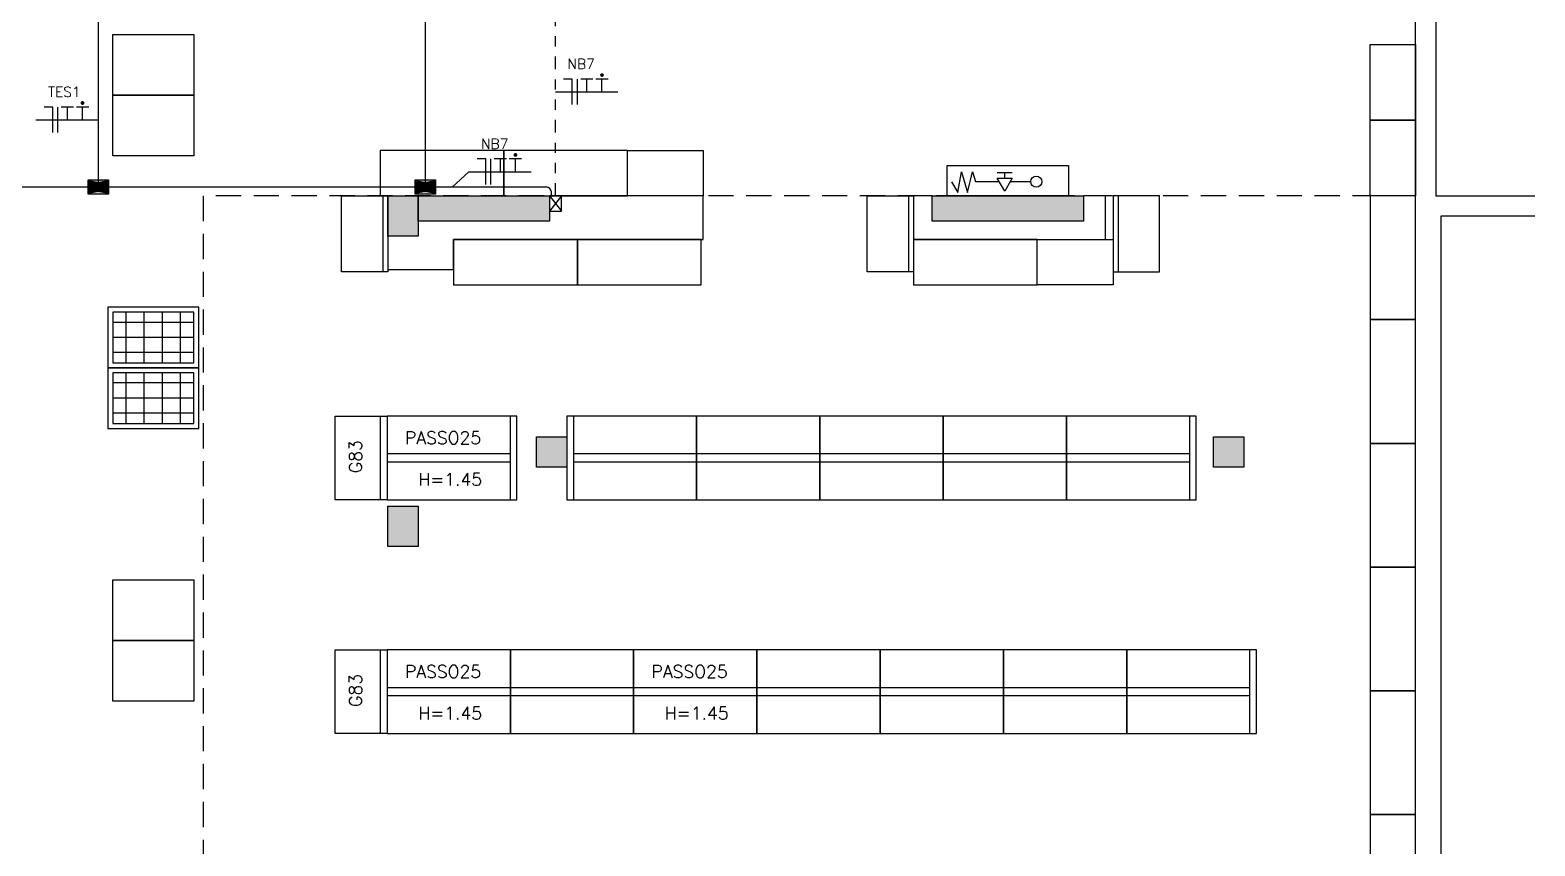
# Model space of a CAD drawing. Header units: metres. Extents: x -367 to 368, y -238 to 223.
# Drawn here: x 252.79 to 267.68, y 193.85 to 201.93 of the extents above; entities that cross this region are included whole.
import ezdxf
from ezdxf.enums import TextEntityAlignment as Align

# ---------------------------------------------------------------- set-up
doc = ezdxf.new("R2010")
doc.units = ezdxf.units.M
doc.linetypes.add('DIVIDE', pattern=[31.75, 12.7, -6.35, 0, -6.35, 0, -6.35])
doc.linetypes.add('LA_BAU_BASES GERAIS_R00$0$LA_BAU_FACHADAS_R01$0$DASHED2', pattern=[0.375, 0.25, -0.125])
for name, color, linetype in [('ELE-INDICAÇÕES', 10, 'Continuous'), ('ELE-INSTALAÇÕES', 160, 'Continuous'), ('ELE-VARIADOS', 10, 'Continuous'), ('ELETRICA', 160, 'Continuous'), ('LA_BAU_BASES GERAIS_R00$0$base', 253, 'Continuous')]:
    doc.layers.add(name, color=color, linetype=linetype)
doc.styles.add('LA_BAU_BASES GERAIS_R00$0$LA_BAU_MERC_R01$0$R40-125-RS', font='romans.shx', dxfattribs={"height": 0.1248})
doc.styles.add('LA_BAU_BASES GERAIS_R00$0$LA_BAU_MERC_R01$0$RS80', font='ROMANS', dxfattribs={"height": 0.18})
doc.styles.add('LA_BAU_BASES GERAIS_R00$0$R60-125-RS', font='romans.shx', dxfattribs={"height": 0.19})
doc.styles.add('LA_BAU_BASES GERAIS_R00$0$R80-100-RS', font='romans.shx', dxfattribs={"height": 0.203})
doc.styles.get("Standard").update_dxf_attribs({"font": 'romans.shx'})

# ---------------------------------------------------------------- blocks, each defined once
blk = doc.blocks.new('LA_BAU_BASES GERAIS_R00$0$LA_BAU_ALVENARIA TÉRREO_R01')
at = {"layer": 'LA_BAU_BASES GERAIS_R00$0$base', "linetype": 'Continuous'}
h = blk.add_hatch(color=256, dxfattribs=at)
h.dxf.hatch_style = 1
h.paths.add_polyline_path([(256.626, 200.29), (256.328, 200.29), (256.328, 199.89), (256.628, 199.89), (256.628, 200.04), (256.626, 200.04)])
h = blk.add_hatch(color=256, dxfattribs=at)
h.dxf.hatch_style = 1
h.paths.add_polyline_path([(257.926, 200.29), (256.628, 200.29), (256.628, 200.04), (257.926, 200.04)])
h = blk.add_hatch(color=256, dxfattribs=at)
h.dxf.hatch_style = 1
h.paths.add_polyline_path([(263.214, 200.29), (261.714, 200.29), (261.714, 200.04), (263.214, 200.04)])
h = blk.add_hatch(color=256, dxfattribs=at)
h.dxf.hatch_style = 1
h.paths.add_polyline_path([(258.1, 197.903), (257.8, 197.903), (257.8, 197.603), (258.1, 197.603)])
at = {"layer": 'LA_BAU_BASES GERAIS_R00$0$base'}
h = blk.add_hatch(color=256, dxfattribs=at)
h.dxf.hatch_style = 1
h.paths.add_polyline_path([(264.8, 197.903), (264.5, 197.903), (264.5, 197.603), (264.8, 197.603)])
h = blk.add_hatch(color=256, dxfattribs=at)
h.dxf.hatch_style = 1
h.paths.add_polyline_path([(256.628, 197.218), (256.328, 197.218), (256.328, 196.818), (256.628, 196.818)])
at = {"layer": 'LA_BAU_BASES GERAIS_R00$0$base', "linetype": 'Continuous'}
for p, q in [((261.969, 200.325), (262.006, 200.527)), ((262.006, 200.527), (262.065, 200.325)), ((262.065, 200.325), (262.114, 200.527)), ((262.114, 200.527), (262.145, 200.432)), ((262.357, 200.522), (262.508, 200.522)), ((262.433, 200.467), (262.433, 200.522)), ((261.907, 200.431), (261.969, 200.325)), ((262.145, 200.432), (262.378, 200.432)), ((262.488, 200.432), (262.69, 200.432))]:
    blk.add_line(p, q, dxfattribs=at)
for points in [[(267.681, 200.09), (266.75, 200.09), (266.75, 177.95), (266.41, 177.95), (266.41, 178.2), (266.5, 178.2), (266.5, 184.7), (265.4, 184.7), (265.4, 179.45), (265.15, 179.45), (265.15, 185.2), (265.4, 185.2), (265.4, 184.85), (266.5, 184.85), (266.5, 210.65)], [(266.7, 210.65), (266.7, 200.29), (267.681, 200.29)], [(256.328, 199.89), (256.328, 199.56), (256.978, 199.56), (256.978, 199.86), (259.45, 199.86), (259.45, 200.29), (257.926, 200.29)], [(261.714, 200.29), (261.53, 200.29), (261.53, 199.86), (263.43, 199.86), (263.43, 200.29), (263.214, 200.29)]]:
    blk.add_lwpolyline(points, dxfattribs=at)
for points in [[(261.864, 200.29), (261.864, 200.59), (263.064, 200.59), (263.064, 200.29)], [(262.357, 200.467), (262.508, 200.467), (262.433, 200.336)], [(256.328, 199.89), (256.328, 200.29), (256.628, 200.29), (256.628, 199.89)], [(256.626, 200.04), (256.626, 200.29), (257.926, 200.29), (257.926, 200.04)], [(261.714, 200.29), (263.214, 200.29), (263.214, 200.04), (261.714, 200.04)], [(257.8, 197.903), (258.1, 197.903), (258.1, 197.603), (257.8, 197.603)]]:
    blk.add_lwpolyline(points, close=True, dxfattribs=at)
at = {"layer": 'LA_BAU_BASES GERAIS_R00$0$base', "linetype": 'LA_BAU_BASES GERAIS_R00$0$LA_BAU_FACHADAS_R01$0$DASHED2'}
blk.add_lwpolyline([(266.5, 200.29), (254.5, 200.29), (254.5, 182.88)], dxfattribs=at)
at = {"layer": 'LA_BAU_BASES GERAIS_R00$0$base'}
for points in [[(264.5, 197.903), (264.8, 197.903), (264.8, 197.603), (264.5, 197.603)], [(256.328, 197.218), (256.628, 197.218), (256.628, 196.818), (256.328, 196.818)]]:
    blk.add_lwpolyline(points, close=True, dxfattribs=at)
at = {"layer": 'LA_BAU_BASES GERAIS_R00$0$base', "linetype": 'Continuous'}
blk.add_circle((262.745, 200.432), 0.0549, dxfattribs=at)
blk = doc.blocks.new('LA_BAU_BASES GERAIS_R00$0$LA_BAU_MERC_R01')
at = {"layer": 'LA_BAU_BASES GERAIS_R00$0$base'}
for p, q in [((253.606, 201.888), (254.406, 201.888)), ((253.606, 201.288), (253.606, 201.888)), ((254.406, 201.888), (254.406, 201.288)), ((266.05, 201.04), (266.05, 201.79)), ((266.05, 201.79), (266.5, 201.79)), ((266.5, 201.79), (266.5, 201.04)), ((253.606, 201.288), (254.406, 201.288)), ((253.606, 200.688), (253.606, 201.288)), ((254.406, 201.288), (253.606, 201.288)), ((254.406, 201.288), (254.406, 200.688)), ((266.5, 201.04), (266.05, 201.04)), ((266.05, 200.29), (266.05, 201.04)), ((266.05, 201.04), (266.5, 201.04)), ((266.5, 201.04), (266.5, 200.29)), ((254.406, 200.688), (253.606, 200.688)), ((256.25, 200.74), (256.25, 200.29)), ((257.475, 200.74), (256.25, 200.74)), ((257.475, 200.74), (257.475, 200.29)), ((258.7, 200.74), (257.475, 200.74)), ((257.475, 200.29), (257.475, 200.74)), ((258.7, 200.74), (259.45, 200.74)), ((258.7, 200.29), (258.7, 200.74)), ((258.7, 200.29), (258.7, 200.74)), ((259.45, 200.74), (259.45, 200.29)), ((255.868, 199.54), (255.868, 200.29)), ((255.868, 200.29), (256.328, 200.29)), ((256.25, 200.29), (257.475, 200.29)), ((256.278, 200.29), (256.278, 199.54)), ((256.328, 200.29), (256.328, 199.54)), ((257.475, 200.29), (258.7, 200.29)), ((259.45, 200.29), (258.7, 200.29)), ((261.07, 199.54), (261.07, 200.29)), ((261.07, 200.29), (261.53, 200.29)), ((261.48, 200.29), (261.48, 199.54)), ((261.53, 200.29), (261.53, 199.54)), ((263.965, 200.29), (263.505, 200.29)), ((263.505, 200.29), (263.505, 199.54)), ((263.555, 200.29), (263.555, 199.54)), ((263.965, 199.54), (263.965, 200.29)), ((266.5, 200.29), (266.05, 200.29)), ((266.05, 200.29), (266.05, 199.065)), ((266.5, 200.29), (266.05, 200.29)), ((266.5, 199.065), (266.5, 200.29)), ((256.978, 199.86), (256.978, 199.41)), ((258.203, 199.86), (256.978, 199.86)), ((258.203, 199.86), (258.203, 199.41)), ((259.428, 199.86), (258.203, 199.86)), ((258.203, 199.41), (258.203, 199.86)), ((259.428, 199.41), (259.428, 199.86)), ((261.53, 199.86), (261.53, 199.41)), ((262.755, 199.86), (261.53, 199.86)), ((262.755, 199.86), (263.505, 199.86)), ((262.755, 199.41), (262.755, 199.86)), ((262.755, 199.41), (262.755, 199.86)), ((263.505, 199.86), (263.505, 199.41)), ((256.328, 199.54), (255.868, 199.54)), ((261.53, 199.54), (261.07, 199.54)), ((263.505, 199.54), (263.965, 199.54)), ((256.978, 199.41), (258.203, 199.41)), ((258.203, 199.41), (259.428, 199.41)), ((261.53, 199.41), (262.755, 199.41)), ((263.505, 199.41), (262.755, 199.41)), ((253.556, 199.188), (253.556, 198.588)), ((254.456, 199.188), (253.556, 199.188)), ((254.406, 199.138), (253.606, 199.138)), ((253.606, 199.138), (253.606, 198.638)), ((253.736, 198.638), (253.736, 199.138)), ((253.916, 198.638), (253.916, 199.138)), ((254.096, 198.638), (254.096, 199.138)), ((254.276, 198.638), (254.276, 199.138)), ((254.406, 198.638), (254.406, 199.138)), ((254.456, 198.588), (254.456, 199.188)), ((254.406, 199.038), (253.606, 199.038)), ((266.05, 199.065), (266.5, 199.065)), ((266.05, 199.065), (266.05, 197.84)), ((266.5, 199.065), (266.05, 199.065)), ((266.5, 197.84), (266.5, 199.065)), ((254.406, 198.888), (253.606, 198.888)), ((254.406, 198.738), (253.606, 198.738)), ((253.556, 198.588), (254.456, 198.588)), ((253.556, 198.588), (253.556, 197.988)), ((254.456, 198.588), (253.556, 198.588)), ((253.606, 198.638), (254.406, 198.638)), ((254.406, 198.538), (253.606, 198.538)), ((253.606, 198.538), (253.606, 198.038)), ((253.736, 198.038), (253.736, 198.538)), ((253.916, 198.038), (253.916, 198.538)), ((254.096, 198.038), (254.096, 198.538)), ((254.276, 198.038), (254.276, 198.538)), ((254.406, 198.038), (254.406, 198.538)), ((254.456, 197.988), (254.456, 198.588)), ((254.406, 198.438), (253.606, 198.438)), ((254.406, 198.288), (253.606, 198.288)), ((254.406, 198.138), (253.606, 198.138)), ((256.32, 198.11), (256.32, 197.28)), ((257.54, 198.11), (256.32, 198.11)), ((257.54, 197.28), (257.54, 198.11)), ((258.164, 198.11), (258.164, 197.28)), ((259.384, 198.11), (258.164, 198.11)), ((259.384, 197.28), (259.384, 198.11)), ((259.384, 198.11), (259.384, 197.28)), ((260.604, 198.11), (259.384, 198.11)), ((260.604, 198.11), (260.604, 197.28)), ((261.824, 198.11), (260.604, 198.11)), ((260.604, 197.28), (260.604, 198.11)), ((261.824, 198.11), (261.824, 197.28)), ((263.044, 198.11), (261.824, 198.11)), ((261.824, 197.28), (261.824, 198.11)), ((263.044, 198.11), (263.044, 197.28)), ((264.264, 198.11), (263.044, 198.11)), ((263.044, 197.28), (263.044, 198.11)), ((264.264, 197.28), (264.264, 198.11)), ((253.556, 197.988), (254.456, 197.988)), ((253.606, 198.038), (254.406, 198.038)), ((266.05, 197.84), (266.05, 196.615)), ((266.5, 197.84), (266.05, 197.84)), ((266.05, 197.84), (266.5, 197.84)), ((266.5, 196.615), (266.5, 197.84)), ((257.54, 197.735), (256.32, 197.735)), ((257.54, 197.655), (256.32, 197.655)), ((259.384, 197.735), (258.164, 197.735)), ((259.384, 197.655), (258.164, 197.655)), ((260.604, 197.735), (259.384, 197.735)), ((260.604, 197.655), (259.384, 197.655)), ((261.824, 197.735), (260.604, 197.735)), ((261.824, 197.655), (260.604, 197.655)), ((263.044, 197.735), (261.824, 197.735)), ((263.044, 197.655), (261.824, 197.655)), ((264.264, 197.735), (263.044, 197.735)), ((264.264, 197.655), (263.044, 197.655)), ((256.32, 197.28), (257.54, 197.28)), ((258.164, 197.28), (259.384, 197.28)), ((259.384, 197.28), (260.604, 197.28)), ((260.604, 197.28), (261.824, 197.28)), ((261.824, 197.28), (263.044, 197.28)), ((263.044, 197.28), (264.264, 197.28)), ((266.05, 196.615), (266.05, 195.39)), ((266.5, 196.615), (266.05, 196.615)), ((266.05, 196.615), (266.5, 196.615)), ((266.5, 195.39), (266.5, 196.615)), ((253.606, 196.488), (254.406, 196.488)), ((253.606, 195.888), (253.606, 196.488)), ((254.406, 196.488), (254.406, 195.888)), ((253.606, 195.888), (254.406, 195.888)), ((253.606, 195.288), (253.606, 195.888)), ((254.406, 195.888), (253.606, 195.888)), ((254.406, 195.888), (254.406, 195.288)), ((256.32, 195.795), (256.32, 194.965)), ((257.54, 195.795), (256.32, 195.795)), ((257.54, 195.795), (257.54, 194.965)), ((258.76, 195.795), (257.54, 195.795)), ((257.54, 194.965), (257.54, 195.795)), ((258.76, 194.965), (258.76, 195.795)), ((258.76, 195.795), (258.76, 194.965)), ((259.98, 195.795), (258.76, 195.795)), ((259.98, 195.795), (259.98, 194.965)), ((261.2, 195.795), (259.98, 195.795)), ((259.98, 194.965), (259.98, 195.795)), ((261.2, 195.795), (261.2, 194.965)), ((262.42, 195.795), (261.2, 195.795)), ((261.2, 194.965), (261.2, 195.795)), ((262.42, 195.795), (262.42, 194.965)), ((263.64, 195.795), (262.42, 195.795)), ((262.42, 194.965), (262.42, 195.795)), ((263.64, 195.795), (263.64, 194.965)), ((264.86, 195.795), (263.64, 195.795)), ((263.64, 194.965), (263.64, 195.795)), ((264.86, 194.965), (264.86, 195.795)), ((257.54, 195.42), (256.32, 195.42)), ((258.76, 195.42), (257.54, 195.42)), ((259.98, 195.42), (258.76, 195.42)), ((261.2, 195.42), (259.98, 195.42)), ((262.42, 195.42), (261.2, 195.42)), ((263.64, 195.42), (262.42, 195.42)), ((264.86, 195.42), (263.64, 195.42)), ((254.406, 195.288), (253.606, 195.288)), ((257.54, 195.34), (256.32, 195.34)), ((258.76, 195.34), (257.54, 195.34)), ((259.98, 195.34), (258.76, 195.34)), ((261.2, 195.34), (259.98, 195.34)), ((262.42, 195.34), (261.2, 195.34)), ((263.64, 195.34), (262.42, 195.34)), ((264.86, 195.34), (263.64, 195.34)), ((266.05, 195.39), (266.5, 195.39)), ((266.05, 195.39), (266.05, 194.165)), ((266.5, 195.39), (266.05, 195.39)), ((266.5, 194.165), (266.5, 195.39)), ((256.32, 194.965), (257.54, 194.965)), ((257.54, 194.965), (258.76, 194.965)), ((258.76, 194.965), (259.98, 194.965)), ((259.98, 194.965), (261.2, 194.965)), ((261.2, 194.965), (262.42, 194.965)), ((262.42, 194.965), (263.64, 194.965)), ((263.64, 194.965), (264.86, 194.965)), ((266.05, 194.165), (266.05, 192.94)), ((266.5, 194.165), (266.05, 194.165)), ((266.05, 194.165), (266.5, 194.165)), ((266.5, 192.94), (266.5, 194.165))]:
    blk.add_line(p, q, dxfattribs=at)
at = {"layer": 'LA_BAU_BASES GERAIS_R00$0$base', "linetype": 'Continuous'}
for p, q in [((255.806, 198.11), (256.32, 198.11)), ((255.806, 197.28), (255.806, 198.11)), ((256.256, 197.28), (256.256, 198.11)), ((257.604, 198.11), (257.54, 198.11)), ((257.604, 197.28), (257.604, 198.11)), ((258.1, 198.11), (258.1, 197.28)), ((258.164, 198.11), (258.1, 198.11)), ((264.328, 198.11), (264.264, 198.11)), ((264.328, 197.28), (264.328, 198.11)), ((256.32, 197.28), (255.806, 197.28)), ((257.54, 197.28), (257.604, 197.28)), ((258.1, 197.28), (258.164, 197.28)), ((264.264, 197.28), (264.328, 197.28)), ((255.806, 195.795), (256.32, 195.795)), ((255.806, 194.965), (255.806, 195.795)), ((256.256, 194.965), (256.256, 195.795)), ((264.924, 195.795), (264.86, 195.795)), ((264.924, 194.965), (264.924, 195.795)), ((256.32, 194.965), (255.806, 194.965)), ((264.86, 194.965), (264.924, 194.965))]:
    blk.add_line(p, q, dxfattribs=at)
at = {"layer": 'LA_BAU_BASES GERAIS_R00$0$base', "style": 'LA_BAU_BASES GERAIS_R00$0$LA_BAU_MERC_R01$0$R40-125-RS'}
for s, rotation, p in [('PASSO25', 359.9999, (256.497, 197.833)), ('G83', 90, (256.071, 197.545)), ('H=1.45', 359.9999, (256.629, 197.421)), ('PASSO25', 359.9999, (256.497, 195.518)), ('PASSO25', 359.9999, (258.937, 195.518)), ('G83', 90, (256.071, 195.23)), ('H=1.45', 359.9999, (256.629, 195.106)), ('H=1.45', 359.9999, (259.069, 195.106))]:
    blk.add_text(s, height=0.1248, rotation=rotation, dxfattribs=at).set_placement(p)
at = {"layer": 'LA_BAU_BASES GERAIS_R00$0$base', "text_generation_flag": 4}
for tag, height, rotation, style, p in [('CD H=1.45', 0.12, 180, 'LA_BAU_BASES GERAIS_R00$0$LA_BAU_MERC_R01$0$RS80', (261.738, 205.549)), ('CD H=1.45', 0.12, 180, 'LA_BAU_BASES GERAIS_R00$0$LA_BAU_MERC_R01$0$RS80', (262.989, 205.549)), ('CD H=2.25', 0.125, 270, 'LA_BAU_BASES GERAIS_R00$0$LA_BAU_MERC_R01$0$R40-125-RS', (266.17, 203.663)), ('CD H=1.45', 0.12, 180, 'LA_BAU_BASES GERAIS_R00$0$LA_BAU_MERC_R01$0$RS80', (261.354, 202.826)), ('CD H=1.45', 0.12, 180, 'LA_BAU_BASES GERAIS_R00$0$LA_BAU_MERC_R01$0$RS80', (262.605, 202.826)), ('CD H=1.45', 0.12, 180, 'LA_BAU_BASES GERAIS_R00$0$LA_BAU_MERC_R01$0$RS80', (263.857, 202.826)), ('CD H=1.45', 0.12, 180, 'LA_BAU_BASES GERAIS_R00$0$LA_BAU_MERC_R01$0$RS80', (265.108, 202.826))]:
    blk.add_attdef(tag, text='', height=height, rotation=rotation, dxfattribs=dict(at, style=style)).set_placement(p, align=Align.MIDDLE)
at = {"layer": 'LA_BAU_BASES GERAIS_R00$0$base', "style": 'LA_BAU_BASES GERAIS_R00$0$LA_BAU_MERC_R01$0$RS80', "text_generation_flag": 4}
for p in [(261.764, 204.896), (263.015, 204.896)]:
    blk.add_attdef('CD H=1.45', text='', height=0.12, dxfattribs=at).set_placement(p, align=Align.MIDDLE)
at = {"layer": 'LA_BAU_BASES GERAIS_R00$0$base', "style": 'LA_BAU_BASES GERAIS_R00$0$LA_BAU_MERC_R01$0$R40-125-RS'}
for p in [(246.243, 203.098), (247.393, 203.098), (248.543, 203.098), (249.693, 203.098), (250.843, 203.098), (246.243, 202.318), (247.393, 202.318), (248.543, 202.318), (249.693, 202.318), (250.843, 202.318)]:
    blk.add_attdef('TIPO', text='', height=0.125, rotation=180, dxfattribs=at).set_placement(p, align=Align.MIDDLE)
blk = doc.blocks.new('LA_BAU_BASES GERAIS_R00')
at = {"layer": 'LA_BAU_BASES GERAIS_R00$0$base'}
for name in ['LA_BAU_BASES GERAIS_R00$0$LA_BAU_MERC_R01', 'LA_BAU_BASES GERAIS_R00$0$LA_BAU_ALVENARIA TÉRREO_R01']:
    blk.add_blockref(name, (0, 0), dxfattribs=at)
at = {"layer": 'LA_BAU_BASES GERAIS_R00$0$base', "style": 'LA_BAU_BASES GERAIS_R00$0$R60-125-RS'}
for p in [(242.782, 218.919), (358.637, 192.964)]:
    blk.add_attdef('S', text='', height=0.19, rotation=90, dxfattribs=at).set_placement(p, align=Align.MIDDLE_CENTER)
at = {"layer": 'LA_BAU_BASES GERAIS_R00$0$base', "style": 'LA_BAU_BASES GERAIS_R00$0$R80-100-RS'}
blk.add_attdef('ACESSO', text='', height=0.203, dxfattribs=at).set_placement((365.922, 191.987), align=Align.TOP_CENTER)
at = {"layer": 'LA_BAU_BASES GERAIS_R00$0$base', "style": 'LA_BAU_BASES GERAIS_R00$0$R60-125-RS'}
blk.add_attdef('S', text='', height=0.19, dxfattribs=at).set_placement((266.114, 180.913), align=Align.MIDDLE_CENTER)
blk = doc.blocks.new('*U2')
at = {"linetype": 'Continuous'}
for points in [[(-46.311, -157.702), (-46.182, -157.731), (-46.052, -157.702)], [(-46.311, -157.702), (-46.192, -157.732), (-46.182, -157.731)], [(-46.311, -157.702), (-46.202, -157.735), (-46.192, -157.732)], [(-46.311, -157.702), (-46.212, -157.739), (-46.202, -157.735)], [(-46.311, -157.702), (-46.221, -157.745), (-46.212, -157.739)], [(-46.311, -157.702), (-46.228, -157.753), (-46.221, -157.745)], [(-46.311, -157.702), (-46.234, -157.761), (-46.228, -157.753)], [(-46.311, -157.702), (-46.311, -157.881), (-46.234, -157.761)], [(-46.234, -157.761), (-46.311, -157.881), (-46.239, -157.771)], [(-46.239, -157.771), (-46.311, -157.881), (-46.241, -157.781)], [(-46.241, -157.781), (-46.311, -157.881), (-46.242, -157.792)], [(-46.052, -157.702), (-46.182, -157.731), (-46.171, -157.732)], [(-46.052, -157.702), (-46.171, -157.732), (-46.161, -157.735)], [(-46.052, -157.702), (-46.161, -157.735), (-46.151, -157.739)], [(-46.052, -157.702), (-46.151, -157.739), (-46.143, -157.745)], [(-46.052, -157.702), (-46.143, -157.745), (-46.135, -157.753)], [(-46.052, -157.702), (-46.135, -157.753), (-46.129, -157.761)], [(-46.052, -157.702), (-46.129, -157.761), (-46.052, -157.881)], [(-46.129, -157.761), (-46.125, -157.771), (-46.052, -157.881)], [(-46.125, -157.771), (-46.122, -157.781), (-46.052, -157.881)], [(-46.122, -157.781), (-46.121, -157.792), (-46.052, -157.881)], [(-46.242, -157.792), (-46.311, -157.881), (-46.241, -157.802)], [(-46.241, -157.802), (-46.311, -157.881), (-46.239, -157.812)], [(-46.239, -157.812), (-46.311, -157.881), (-46.234, -157.822)], [(-46.234, -157.822), (-46.311, -157.881), (-46.228, -157.831)], [(-46.228, -157.831), (-46.311, -157.881), (-46.221, -157.838)], [(-46.221, -157.838), (-46.311, -157.881), (-46.212, -157.844)], [(-46.212, -157.844), (-46.311, -157.881), (-46.202, -157.849)], [(-46.202, -157.849), (-46.311, -157.881), (-46.192, -157.851)], [(-46.192, -157.851), (-46.311, -157.881), (-46.182, -157.852)], [(-46.182, -157.852), (-46.311, -157.881), (-46.052, -157.881)], [(-46.171, -157.851), (-46.182, -157.852), (-46.052, -157.881)], [(-46.161, -157.849), (-46.171, -157.851), (-46.052, -157.881)], [(-46.151, -157.844), (-46.161, -157.849), (-46.052, -157.881)], [(-46.143, -157.838), (-46.151, -157.844), (-46.052, -157.881)], [(-46.135, -157.831), (-46.143, -157.838), (-46.052, -157.881)], [(-46.129, -157.822), (-46.135, -157.831), (-46.052, -157.881)], [(-46.125, -157.812), (-46.129, -157.822), (-46.052, -157.881)], [(-46.122, -157.802), (-46.125, -157.812), (-46.052, -157.881)], [(-46.121, -157.792), (-46.122, -157.802), (-46.052, -157.881)]]:
    blk.add_solid(points, dxfattribs=at)

msp = doc.modelspace()

# ---------------------------------------------------------------- hatches: boundary and pattern name
at = {"layer": 'ELE-VARIADOS', "linetype": 'Continuous'}
for points in [[(253.509, 200.379, 1), (253.414, 200.379, 1)], [(256.746, 200.379, 1), (256.651, 200.379, 1)]]:
    msp.add_hatch(color=256, dxfattribs=at).paths.add_polyline_path(points)

# ---------------------------------------------------------------- linework, layer by layer
at = {"layer": 'ELE-INDICAÇÕES', "color": 20}
for p, q in [((258.153, 201.447), (258.067, 201.447)), ((258.153, 201.194), (258.153, 201.447)), ((258.203, 201.194), (258.203, 201.447)), ((258.358, 201.447), (258.236, 201.447)), ((258.508, 201.447), (258.386, 201.447)), ((258.447, 201.321), (258.447, 201.447)), ((253.012, 201.17), (252.926, 201.17)), ((253.012, 200.917), (253.012, 201.17)), ((253.062, 200.917), (253.062, 201.17)), ((253.217, 201.17), (253.095, 201.17)), ((253.367, 201.17), (253.245, 201.17)), ((253.306, 201.044), (253.306, 201.17)), ((257.296, 200.656), (257.211, 200.656)), ((257.296, 200.403), (257.296, 200.656)), ((257.346, 200.403), (257.346, 200.656)), ((257.502, 200.656), (257.38, 200.656)), ((257.651, 200.656), (257.529, 200.656)), ((257.59, 200.53), (257.59, 200.656))]:
    msp.add_line(p, q, dxfattribs=at)
at = {"layer": 'ELE-INDICAÇÕES', "color": 20, "linetype": 'Continuous'}
for p, q in [((258.297, 201.321), (258.297, 201.447)), ((253.156, 201.044), (253.156, 201.17)), ((257.441, 200.53), (257.441, 200.656))]:
    msp.add_line(p, q, dxfattribs=at)
at = {"layer": 'ELE-INDICAÇÕES', "color": 2}
for p, q in [((257.986, 201.321), (258.603, 201.321)), ((252.845, 201.044), (253.462, 201.044)), ((257.13, 200.53), (256.966, 200.379)), ((257.13, 200.53), (257.746, 200.53))]:
    msp.add_line(p, q, dxfattribs=at)
at = {"layer": 'ELE-INDICAÇÕES', "color": 20, "const_width": 0.0188}
for points in [[(258.438, 201.487, 1), (258.456, 201.487, 1)], [(253.296, 201.21, 1), (253.315, 201.21, 1)], [(257.581, 200.696, 1), (257.6, 200.696, 1)]]:
    msp.add_lwpolyline(points, format="xyb", close=True, dxfattribs=at)
at = {"layer": 'ELE-INSTALAÇÕES', "color": 210, "linetype": 'DIVIDE', "ltscale": 0.01}
msp.add_line((257.986, 200.29), (257.986, 202.1), dxfattribs=at)
at = {"layer": 'ELE-VARIADOS', "linetype": 'Continuous'}
for points in [[(253.36, 200.309), (253.36, 200.45), (253.563, 200.45), (253.563, 200.309)], [(256.597, 200.309), (256.597, 200.45), (256.8, 200.45), (256.8, 200.309)]]:
    msp.add_lwpolyline(points, close=True, dxfattribs=at)
for centre in [(253.462, 200.379), (256.698, 200.379)]:
    msp.add_circle(centre, 0.0476, dxfattribs=at)
at = {"layer": 'ELETRICA', "color": 160}
for p, q in [((256.698, 207.3), (256.698, 200.379)), ((253.462, 202.079), (253.462, 200.379)), ((246.098, 200.379), (257.896, 200.379)), ((257.946, 200.29), (257.946, 200.329)), ((258.046, 200.29), (257.926, 200.14)), ((257.926, 200.29), (258.046, 200.14)), ((258.046, 200.215), (258.048, 200.215))]:
    msp.add_line(p, q, dxfattribs=at)
msp.add_lwpolyline([(257.926, 200.29), (257.926, 200.14), (258.046, 200.14), (258.046, 200.29)], close=True, dxfattribs=at)
msp.add_arc((257.896, 200.329), 0.05, 0, 90, dxfattribs=at)

# ---------------------------------------------------------------- block references
at = {"layer": 'ELE-INSTALAÇÕES', "color": 210, "linetype": 'DIVIDE', "ltscale": 0.01}
msp.add_blockref('LA_BAU_BASES GERAIS_R00', (0, 0), dxfattribs=at)
at = {"layer": 'ELE-VARIADOS', "linetype": 'Continuous', "extrusion": (0, 0, -1), "xscale": 0.7844139228487208, "yscale": 0.7844139228487208, "zscale": -0.7844139228487177, "rotation": 180}
for p in [(-289.687, 76.605), (-292.924, 76.605)]:
    msp.add_blockref('*U2', p, dxfattribs=at)

# ---------------------------------------------------------------- texts
at = {"layer": 'ELE-INDICAÇÕES', "color": 20}
for s, p in [('NB7', (258.106, 201.547)), ('TES1', (252.965, 201.27)), ('NB7', (257.25, 200.756))]:
    msp.add_text(s, height=0.1, dxfattribs=at).set_placement(p)

doc.saveas('drawing.dxf')
